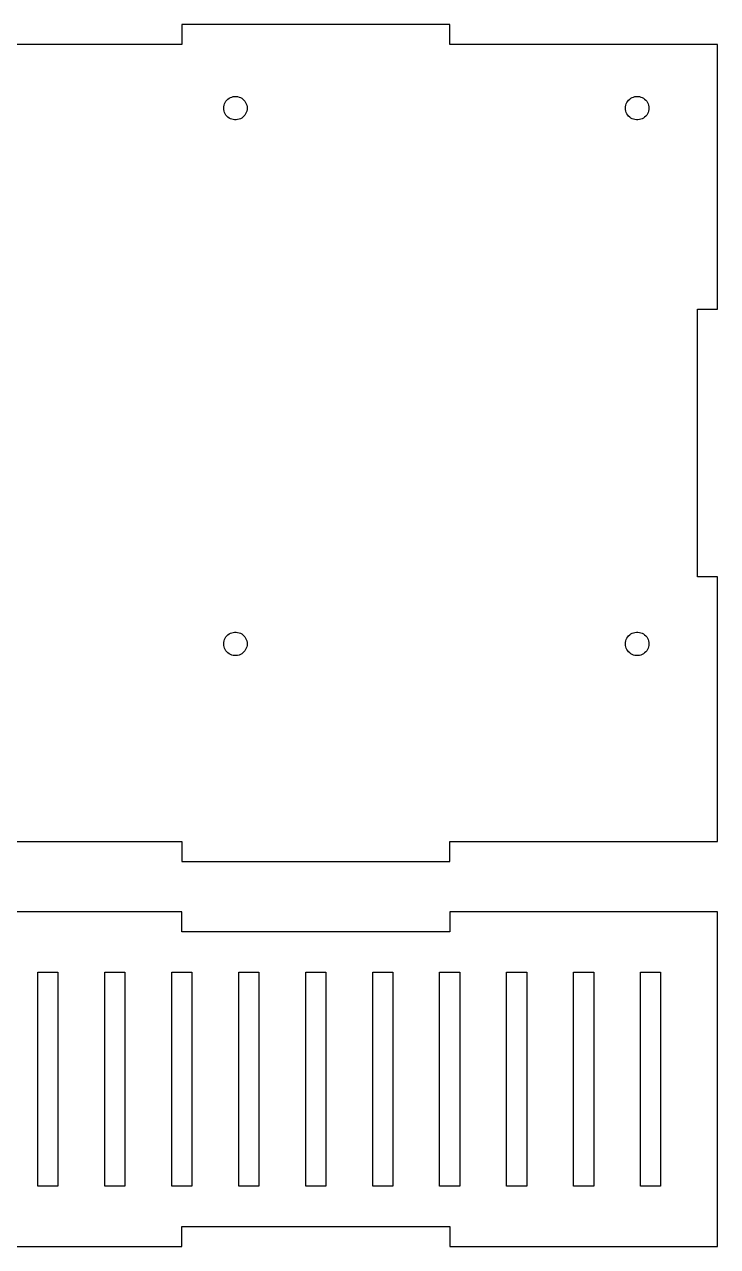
# Model space of a CAD drawing. Header units: metres. Extents: x -160 to 160, y -120 to 252.
# Drawn here: x -3.5 to 100, y 70 to 252.5 of the extents above; entities that cross this region are included whole.
import ezdxf

# ---------------------------------------------------------------- set-up
doc = ezdxf.new("R2010")
doc.units = ezdxf.units.M

msp = doc.modelspace()

# ---------------------------------------------------------------- linework, layer by layer
for p, q in [((60, 252.5), (20, 252.5)), ((20, 252.5), (20, 249.5)), ((60, 249.5), (60, 252.5)), ((20, 249.5), (-20, 249.5)), ((100, 249.5), (60, 249.5)), ((100, 210), (100, 249.5)), ((26.4665, 240.843), (26.5842, 241.029)), ((26.5842, 241.029), (26.7243, 241.198)), ((26.7243, 241.198), (26.8845, 241.348)), ((26.8845, 241.348), (27.0623, 241.478)), ((27.0623, 241.478), (27.2549, 241.583)), ((27.2549, 241.583), (27.4592, 241.664)), ((27.4592, 241.664), (27.6721, 241.719)), ((27.6721, 241.719), (27.8901, 241.747)), ((27.8901, 241.747), (28.1099, 241.747)), ((28.1099, 241.747), (28.3279, 241.719)), ((28.3279, 241.719), (28.5408, 241.664)), ((28.5408, 241.664), (28.7451, 241.583)), ((28.7451, 241.583), (28.9377, 241.478)), ((28.9377, 241.478), (29.1155, 241.348)), ((29.1155, 241.348), (29.2757, 241.198)), ((29.2757, 241.198), (29.4158, 241.029)), ((29.4158, 241.029), (29.5335, 240.843)), ((86.4665, 240.843), (86.5842, 241.029)), ((86.5842, 241.029), (86.7243, 241.198)), ((86.7243, 241.198), (86.8845, 241.348)), ((86.8845, 241.348), (87.0623, 241.478)), ((87.0623, 241.478), (87.2549, 241.583)), ((87.2549, 241.583), (87.4592, 241.664)), ((87.4592, 241.664), (87.6721, 241.719)), ((87.6721, 241.719), (87.8901, 241.747)), ((87.8901, 241.747), (88.1099, 241.747)), ((88.1099, 241.747), (88.3279, 241.719)), ((88.3279, 241.719), (88.5408, 241.664)), ((88.5408, 241.664), (88.7451, 241.583)), ((88.7451, 241.583), (88.9377, 241.478)), ((88.9377, 241.478), (89.1155, 241.348)), ((89.1155, 241.348), (89.2757, 241.198)), ((89.2757, 241.198), (89.4158, 241.029)), ((89.4158, 241.029), (89.5335, 240.843)), ((26.25, 240), (26.2638, 240.219)), ((26.2638, 239.781), (26.25, 240)), ((26.2638, 240.219), (26.305, 240.435)), ((26.305, 239.565), (26.2638, 239.781)), ((26.305, 240.435), (26.3729, 240.644)), ((26.3729, 239.356), (26.305, 239.565)), ((26.3729, 240.644), (26.4665, 240.843)), ((26.4665, 239.157), (26.3729, 239.356)), ((26.5842, 238.971), (26.4665, 239.157)), ((29.5335, 239.157), (29.4158, 238.971)), ((29.5335, 240.843), (29.6271, 240.644)), ((29.6271, 239.356), (29.5335, 239.157)), ((29.6271, 240.644), (29.695, 240.435)), ((29.695, 239.565), (29.6271, 239.356)), ((29.695, 240.435), (29.7362, 240.219)), ((29.7362, 239.781), (29.695, 239.565)), ((29.7362, 240.219), (29.75, 240)), ((29.75, 240), (29.7362, 239.781)), ((86.25, 240), (86.2638, 240.219)), ((86.2638, 239.781), (86.25, 240)), ((86.2638, 240.219), (86.305, 240.435)), ((86.305, 239.565), (86.2638, 239.781)), ((86.305, 240.435), (86.3729, 240.644)), ((86.3729, 239.356), (86.305, 239.565)), ((86.3729, 240.644), (86.4665, 240.843)), ((86.4665, 239.157), (86.3729, 239.356)), ((86.5842, 238.971), (86.4665, 239.157)), ((89.5335, 239.157), (89.4158, 238.971)), ((89.5335, 240.843), (89.6271, 240.644)), ((89.6271, 239.356), (89.5335, 239.157)), ((89.6271, 240.644), (89.695, 240.435)), ((89.695, 239.565), (89.6271, 239.356)), ((89.695, 240.435), (89.7362, 240.219)), ((89.7362, 239.781), (89.695, 239.565)), ((89.7362, 240.219), (89.75, 240)), ((89.75, 240), (89.7362, 239.781)), ((26.7243, 238.802), (26.5842, 238.971)), ((26.8845, 238.652), (26.7243, 238.802)), ((27.0623, 238.522), (26.8845, 238.652)), ((27.2549, 238.417), (27.0623, 238.522)), ((27.4592, 238.336), (27.2549, 238.417)), ((27.6721, 238.281), (27.4592, 238.336)), ((27.8901, 238.253), (27.6721, 238.281)), ((28.1099, 238.253), (27.8901, 238.253)), ((28.3279, 238.281), (28.1099, 238.253)), ((28.5408, 238.336), (28.3279, 238.281)), ((28.7451, 238.417), (28.5408, 238.336)), ((28.9377, 238.522), (28.7451, 238.417)), ((29.1155, 238.652), (28.9377, 238.522)), ((29.2757, 238.802), (29.1155, 238.652)), ((29.4158, 238.971), (29.2757, 238.802)), ((86.7243, 238.802), (86.5842, 238.971)), ((86.8845, 238.652), (86.7243, 238.802)), ((87.0623, 238.522), (86.8845, 238.652)), ((87.2549, 238.417), (87.0623, 238.522)), ((87.4592, 238.336), (87.2549, 238.417)), ((87.6721, 238.281), (87.4592, 238.336)), ((87.8901, 238.253), (87.6721, 238.281)), ((88.1099, 238.253), (87.8901, 238.253)), ((88.3279, 238.281), (88.1099, 238.253)), ((88.5408, 238.336), (88.3279, 238.281)), ((88.7451, 238.417), (88.5408, 238.336)), ((88.9377, 238.522), (88.7451, 238.417)), ((89.1155, 238.652), (88.9377, 238.522)), ((89.2757, 238.802), (89.1155, 238.652)), ((89.4158, 238.971), (89.2757, 238.802)), ((97, 170), (97, 210)), ((97, 210), (100, 210)), ((100, 170), (97, 170)), ((100, 130.5), (100, 170)), ((26.305, 160.435), (26.3729, 160.644)), ((26.3729, 160.644), (26.4665, 160.843)), ((26.4665, 160.843), (26.5842, 161.029)), ((26.5842, 161.029), (26.7243, 161.198)), ((26.7243, 161.198), (26.8845, 161.348)), ((26.8845, 161.348), (27.0623, 161.478)), ((27.0623, 161.478), (27.2549, 161.583)), ((27.2549, 161.583), (27.4592, 161.664)), ((27.4592, 161.664), (27.6721, 161.719)), ((27.6721, 161.719), (27.8901, 161.747)), ((27.8901, 161.747), (28.1099, 161.747)), ((28.1099, 161.747), (28.3279, 161.719)), ((28.3279, 161.719), (28.5408, 161.664)), ((28.5408, 161.664), (28.7451, 161.583)), ((28.7451, 161.583), (28.9377, 161.478)), ((28.9377, 161.478), (29.1155, 161.348)), ((29.1155, 161.348), (29.2757, 161.198)), ((29.2757, 161.198), (29.4158, 161.029)), ((29.4158, 161.029), (29.5335, 160.843)), ((29.5335, 160.843), (29.6271, 160.644)), ((29.6271, 160.644), (29.695, 160.435)), ((86.305, 160.435), (86.3729, 160.644)), ((86.3729, 160.644), (86.4665, 160.843)), ((86.4665, 160.843), (86.5842, 161.029)), ((86.5842, 161.029), (86.7243, 161.198)), ((86.7243, 161.198), (86.8845, 161.348)), ((86.8845, 161.348), (87.0623, 161.478)), ((87.0623, 161.478), (87.2549, 161.583)), ((87.2549, 161.583), (87.4592, 161.664)), ((87.4592, 161.664), (87.6721, 161.719)), ((87.6721, 161.719), (87.8901, 161.747)), ((87.8901, 161.747), (88.1099, 161.747)), ((88.1099, 161.747), (88.3279, 161.719)), ((88.3279, 161.719), (88.5408, 161.664)), ((88.5408, 161.664), (88.7451, 161.583)), ((88.7451, 161.583), (88.9377, 161.478)), ((88.9377, 161.478), (89.1155, 161.348)), ((89.1155, 161.348), (89.2757, 161.198)), ((89.2757, 161.198), (89.4158, 161.029)), ((89.4158, 161.029), (89.5335, 160.843)), ((89.5335, 160.843), (89.6271, 160.644)), ((89.6271, 160.644), (89.695, 160.435)), ((26.25, 160), (26.2638, 160.219)), ((26.2638, 159.781), (26.25, 160)), ((26.2638, 160.219), (26.305, 160.435)), ((26.305, 159.565), (26.2638, 159.781)), ((26.3729, 159.356), (26.305, 159.565)), ((26.4665, 159.157), (26.3729, 159.356)), ((26.5842, 158.971), (26.4665, 159.157)), ((26.7243, 158.802), (26.5842, 158.971)), ((26.8845, 158.652), (26.7243, 158.802)), ((29.2757, 158.802), (29.1155, 158.652)), ((29.4158, 158.971), (29.2757, 158.802)), ((29.5335, 159.157), (29.4158, 158.971)), ((29.6271, 159.356), (29.5335, 159.157)), ((29.695, 159.565), (29.6271, 159.356)), ((29.695, 160.435), (29.7362, 160.219)), ((29.7362, 159.781), (29.695, 159.565)), ((29.7362, 160.219), (29.75, 160)), ((29.75, 160), (29.7362, 159.781)), ((86.25, 160), (86.2638, 160.219)), ((86.2638, 159.781), (86.25, 160)), ((86.2638, 160.219), (86.305, 160.435)), ((86.305, 159.565), (86.2638, 159.781)), ((86.3729, 159.356), (86.305, 159.565)), ((86.4665, 159.157), (86.3729, 159.356)), ((86.5842, 158.971), (86.4665, 159.157)), ((86.7243, 158.802), (86.5842, 158.971)), ((86.8845, 158.652), (86.7243, 158.802)), ((89.2757, 158.802), (89.1155, 158.652)), ((89.4158, 158.971), (89.2757, 158.802)), ((89.5335, 159.157), (89.4158, 158.971)), ((89.6271, 159.356), (89.5335, 159.157)), ((89.695, 159.565), (89.6271, 159.356)), ((89.695, 160.435), (89.7362, 160.219)), ((89.7362, 159.781), (89.695, 159.565)), ((89.7362, 160.219), (89.75, 160)), ((89.75, 160), (89.7362, 159.781)), ((27.0623, 158.522), (26.8845, 158.652)), ((27.2549, 158.417), (27.0623, 158.522)), ((27.4592, 158.336), (27.2549, 158.417)), ((27.6721, 158.281), (27.4592, 158.336)), ((27.8901, 158.253), (27.6721, 158.281)), ((28.1099, 158.253), (27.8901, 158.253)), ((28.3279, 158.281), (28.1099, 158.253)), ((28.5408, 158.336), (28.3279, 158.281)), ((28.7451, 158.417), (28.5408, 158.336)), ((28.9377, 158.522), (28.7451, 158.417)), ((29.1155, 158.652), (28.9377, 158.522)), ((87.0623, 158.522), (86.8845, 158.652)), ((87.2549, 158.417), (87.0623, 158.522)), ((87.4592, 158.336), (87.2549, 158.417)), ((87.6721, 158.281), (87.4592, 158.336)), ((87.8901, 158.253), (87.6721, 158.281)), ((88.1099, 158.253), (87.8901, 158.253)), ((88.3279, 158.281), (88.1099, 158.253)), ((88.5408, 158.336), (88.3279, 158.281)), ((88.7451, 158.417), (88.5408, 158.336)), ((88.9377, 158.522), (88.7451, 158.417)), ((89.1155, 158.652), (88.9377, 158.522)), ((-20, 130.5), (20, 130.5)), ((20, 130.5), (20, 127.5)), ((60, 127.5), (60, 130.5)), ((60, 130.5), (100, 130.5)), ((20, 127.5), (60, 127.5)), ((20, 120), (-20, 120)), ((20, 117), (20, 120)), ((100, 120), (60, 120)), ((60, 120), (60, 117)), ((100, 70), (100, 120)), ((60, 117), (20, 117)), ((-1.5, 79), (-1.5, 111)), ((-1.5, 111), (1.5, 111)), ((1.5, 111), (1.5, 79)), ((8.5, 79), (8.5, 111)), ((8.5, 111), (11.5, 111)), ((11.5, 111), (11.5, 79)), ((18.5, 79), (18.5, 111)), ((18.5, 111), (21.5, 111)), ((21.5, 111), (21.5, 79)), ((28.5, 79), (28.5, 111)), ((28.5, 111), (31.5, 111)), ((31.5, 111), (31.5, 79)), ((38.5, 79), (38.5, 111)), ((38.5, 111), (41.5, 111)), ((41.5, 111), (41.5, 79)), ((48.5, 79), (48.5, 111)), ((48.5, 111), (51.5, 111)), ((51.5, 111), (51.5, 79)), ((58.5, 79), (58.5, 111)), ((58.5, 111), (61.5, 111)), ((61.5, 111), (61.5, 79)), ((68.5, 79), (68.5, 111)), ((68.5, 111), (71.5, 111)), ((71.5, 111), (71.5, 79)), ((78.5, 79), (78.5, 111)), ((78.5, 111), (81.5, 111)), ((81.5, 111), (81.5, 79)), ((88.5, 79), (88.5, 111)), ((88.5, 111), (91.5, 111)), ((91.5, 111), (91.5, 79)), ((1.5, 79), (-1.5, 79)), ((11.5, 79), (8.5, 79)), ((21.5, 79), (18.5, 79)), ((31.5, 79), (28.5, 79)), ((41.5, 79), (38.5, 79)), ((51.5, 79), (48.5, 79)), ((61.5, 79), (58.5, 79)), ((71.5, 79), (68.5, 79)), ((81.5, 79), (78.5, 79)), ((91.5, 79), (88.5, 79)), ((20, 70), (20, 73)), ((20, 73), (60, 73)), ((60, 73), (60, 70)), ((-20, 70), (20, 70)), ((60, 70), (100, 70))]:
    msp.add_line(p, q)

doc.saveas('drawing.dxf')
